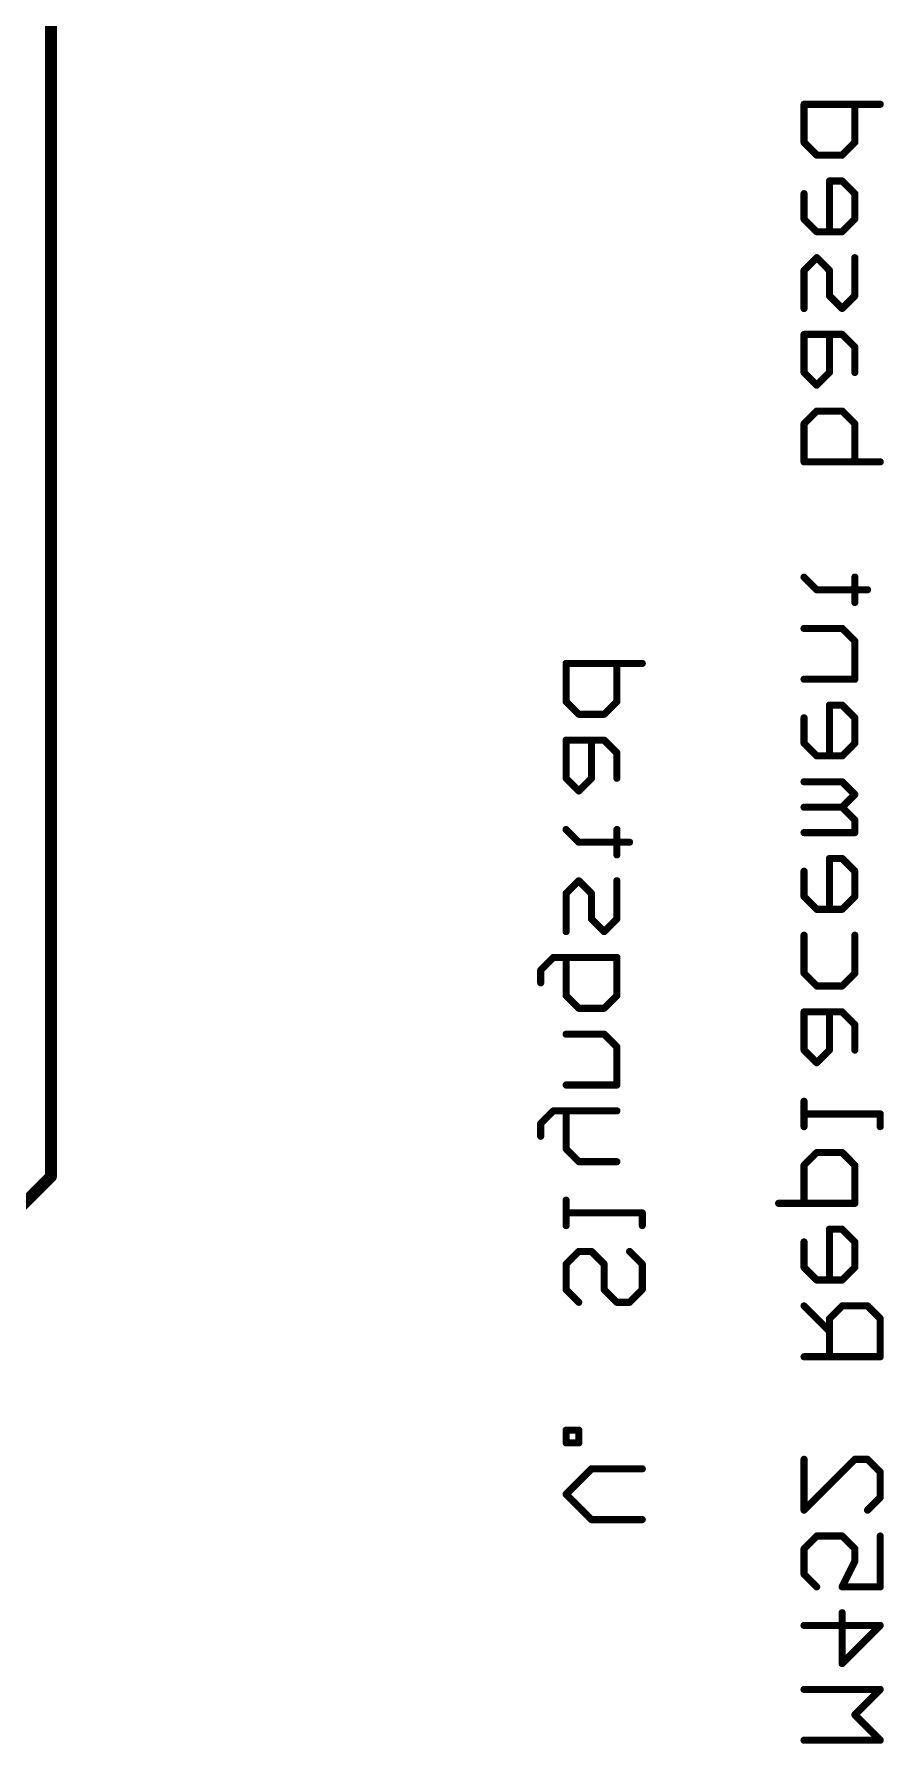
# Model space of a CAD drawing. Extents: x 0 to 116, y -4 to 61.
# Drawn here: x 97.43 to 115.57, y -4.49 to 32 of the extents above; entities that cross this region are included whole.
import ezdxf

# ---------------------------------------------------------------- set-up
doc = ezdxf.new("R2010")
doc.units = 0
doc.layers.add('16', color=172, linetype='CONTINUOUS')

msp = doc.modelspace()

# ---------------------------------------------------------------- linework, layer by layer
at = {"layer": '16'}
for points, const_width in [([(97.79, 7.62), (97.79, 36.322)], 0.254), ([(115.4951, 30.5079), (113.8682, 30.5079)], 0.1524), ([(113.8682, 30.5079), (113.8682, 29.6944)], 0.1524), ([(114.9528, 29.6944), (114.9528, 30.5079)], 0.1524), ([(113.8682, 29.6944), (114.1393, 29.4233)], 0.1524), ([(114.6816, 29.4233), (114.9528, 29.6944)], 0.1524), ([(114.1393, 29.4233), (114.6816, 29.4233)], 0.1524), ([(114.6816, 28.8708), (114.4105, 28.8708)], 0.1524), ([(114.4105, 28.8708), (114.4105, 27.7862)], 0.1524), ([(114.9528, 28.5996), (114.6816, 28.8708)], 0.1524), ([(113.8682, 28.5996), (113.8682, 28.0573)], 0.1524), ([(114.9528, 28.0573), (114.9528, 28.5996)], 0.1524), ([(113.8682, 28.0573), (114.1393, 27.7862)], 0.1524), ([(114.6816, 27.7862), (114.9528, 28.0573)], 0.1524), ([(114.1393, 27.7862), (114.6816, 27.7862)], 0.1524), ([(113.8682, 26.9625), (114.1393, 27.2337)], 0.1524), ([(113.8682, 26.1491), (113.8682, 26.9625)], 0.1524), ([(114.1393, 27.2337), (114.4105, 26.9625)], 0.1524), ([(114.4105, 26.9625), (114.4105, 26.4202)], 0.1524), ([(114.9528, 26.4202), (114.9528, 27.2337)], 0.1524), ([(114.4105, 26.4202), (114.6816, 26.1491)], 0.1524), ([(114.6816, 26.1491), (114.9528, 26.4202)], 0.1524), ([(114.6816, 25.5966), (113.8682, 25.5966)], 0.1524), ([(113.8682, 25.5966), (113.8682, 24.7831)], 0.1524), ([(114.4105, 24.7831), (114.4105, 25.5966)], 0.1524), ([(114.9528, 25.3254), (114.6816, 25.5966)], 0.1524), ([(114.9528, 24.7831), (114.9528, 25.3254)], 0.1524), ([(113.8682, 24.7831), (114.1393, 24.512)], 0.1524), ([(114.1393, 24.512), (114.4105, 24.7831)], 0.1524), ([(113.8682, 23.6883), (114.1393, 23.9595)], 0.1524), ([(113.8682, 22.8749), (113.8682, 23.6883)], 0.1524), ([(114.1393, 23.9595), (114.6816, 23.9595)], 0.1524), ([(114.6816, 23.9595), (114.9528, 23.6883)], 0.1524), ([(114.9528, 23.6883), (114.9528, 22.8749)], 0.1524), ([(115.4951, 22.8749), (113.8682, 22.8749)], 0.1524), ([(114.1393, 20.1447), (113.8682, 20.4159)], 0.1524), ([(114.9528, 19.8736), (114.9528, 20.4159)], 0.1524), ([(115.224, 20.1447), (114.1393, 20.1447)], 0.1524), ([(114.6816, 19.3211), (113.8682, 19.3211)], 0.1524), ([(114.9528, 19.0499), (114.6816, 19.3211)], 0.1524), ([(114.9528, 18.2365), (114.9528, 19.0499)], 0.1524), ([(110.4151, 18.5729), (108.7882, 18.5729)], 0.1524), ([(108.7882, 18.5729), (108.7882, 17.7594)], 0.1524), ([(109.8728, 17.7594), (109.8728, 18.5729)], 0.1524), ([(113.8682, 18.2365), (114.9528, 18.2365)], 0.1524), ([(108.7882, 17.7594), (109.0593, 17.4883)], 0.1524), ([(109.0593, 17.4883), (109.6016, 17.4883)], 0.1524), ([(109.6016, 17.4883), (109.8728, 17.7594)], 0.1524), ([(114.6816, 17.684), (114.4105, 17.684)], 0.1524), ([(114.4105, 17.684), (114.4105, 16.5994)], 0.1524), ([(114.9528, 17.4128), (114.6816, 17.684)], 0.1524), ([(113.8682, 17.4128), (113.8682, 16.8705)], 0.1524), ([(114.9528, 16.8705), (114.9528, 17.4128)], 0.1524), ([(109.6016, 16.9358), (108.7882, 16.9358)], 0.1524), ([(108.7882, 16.9358), (108.7882, 16.1223)], 0.1524), ([(109.3305, 16.1223), (109.3305, 16.9358)], 0.1524), ([(109.8728, 16.6646), (109.6016, 16.9358)], 0.1524), ([(113.8682, 16.8705), (114.1393, 16.5994)], 0.1524), ([(114.6816, 16.5994), (114.9528, 16.8705)], 0.1524), ([(109.8728, 16.1223), (109.8728, 16.6646)], 0.1524), ([(114.1393, 16.5994), (114.6816, 16.5994)], 0.1524), ([(108.7882, 16.1223), (109.0593, 15.8512)], 0.1524), ([(109.0593, 15.8512), (109.3305, 16.1223)], 0.1524), ([(114.6816, 16.0469), (113.8682, 16.0469)], 0.1524), ([(114.9528, 15.7757), (114.6816, 16.0469)], 0.1524), ([(114.6816, 15.5046), (114.9528, 15.7757)], 0.1524), ([(114.6816, 15.5046), (113.8682, 15.5046)], 0.1524), ([(114.9528, 15.2334), (114.6816, 15.5046)], 0.1524), ([(109.0593, 14.7581), (108.7882, 15.0293)], 0.1524), ([(109.8728, 14.487), (109.8728, 15.0293)], 0.1524), ([(113.8682, 14.9623), (114.9528, 14.9623)], 0.1524), ([(114.9528, 14.9623), (114.9528, 15.2334)], 0.1524), ([(110.144, 14.7581), (109.0593, 14.7581)], 0.1524), ([(114.6816, 14.4098), (114.4105, 14.4098)], 0.1524), ([(114.4105, 14.4098), (114.4105, 13.3252)], 0.1524), ([(114.9528, 14.1386), (114.6816, 14.4098)], 0.1524), ([(108.7882, 13.6633), (109.0593, 13.9345)], 0.1524), ([(109.0593, 13.9345), (109.3305, 13.6633)], 0.1524), ([(109.8728, 13.121), (109.8728, 13.9345)], 0.1524), ([(113.8682, 14.1386), (113.8682, 13.5963)], 0.1524), ([(114.9528, 13.5963), (114.9528, 14.1386)], 0.1524), ([(108.7882, 12.8499), (108.7882, 13.6633)], 0.1524), ([(109.3305, 13.6633), (109.3305, 13.121)], 0.1524), ([(113.8682, 13.5963), (114.1393, 13.3252)], 0.1524), ([(114.6816, 13.3252), (114.9528, 13.5963)], 0.1524), ([(109.3305, 13.121), (109.6016, 12.8499)], 0.1524), ([(109.6016, 12.8499), (109.8728, 13.121)], 0.1524), ([(114.1393, 13.3252), (114.6816, 13.3252)], 0.1524), ([(113.8682, 11.9592), (113.8682, 12.7727)], 0.1524), ([(114.9528, 12.7727), (114.9528, 11.9592)], 0.1524), ([(108.2459, 12.0262), (108.5171, 12.2974)], 0.1524), ([(108.2459, 11.7551), (108.2459, 12.0262)], 0.1524), ([(108.5171, 12.2974), (109.8728, 12.2974)], 0.1524), ([(108.7882, 11.4839), (108.7882, 12.2974)], 0.1524), ([(109.8728, 12.2974), (109.8728, 11.4839)], 0.1524), ([(114.1393, 11.6881), (113.8682, 11.9592)], 0.1524), ([(114.6816, 11.6881), (114.1393, 11.6881)], 0.1524), ([(114.9528, 11.9592), (114.6816, 11.6881)], 0.1524), ([(109.0593, 11.2128), (108.7882, 11.4839)], 0.1524), ([(109.8728, 11.4839), (109.6016, 11.2128)], 0.1524), ([(109.6016, 11.2128), (109.0593, 11.2128)], 0.1524), ([(114.6816, 11.1356), (113.8682, 11.1356)], 0.1524), ([(113.8682, 11.1356), (113.8682, 10.3221)], 0.1524), ([(114.4105, 10.3221), (114.4105, 11.1356)], 0.1524), ([(114.9528, 10.8644), (114.6816, 11.1356)], 0.1524), ([(109.6016, 10.6603), (108.7882, 10.6603)], 0.1524), ([(109.8728, 10.3891), (109.6016, 10.6603)], 0.1524), ([(114.9528, 10.3221), (114.9528, 10.8644)], 0.1524), ([(109.8728, 9.5757), (109.8728, 10.3891)], 0.1524), ([(113.8682, 10.3221), (114.1393, 10.051)], 0.1524), ([(114.1393, 10.051), (114.4105, 10.3221)], 0.1524), ([(108.7882, 9.5757), (109.8728, 9.5757)], 0.1524), ([(113.8682, 8.6868), (113.8682, 9.2291)], 0.1524), ([(108.5171, 9.0232), (108.2459, 8.752)], 0.1524), ([(108.2459, 8.752), (108.2459, 8.4809)], 0.1524), ([(109.8728, 9.0232), (108.5171, 9.0232)], 0.1524), ([(108.7882, 8.2097), (108.7882, 9.0232)], 0.1524), ([(115.4951, 8.9579), (113.8682, 8.9579)], 0.1524), ([(115.4951, 8.6868), (115.4951, 8.9579)], 0.1524), ([(109.0593, 7.9386), (108.7882, 8.2097)], 0.1524), ([(114.1393, 8.1343), (113.8682, 7.8631)], 0.1524), ([(114.6816, 8.1343), (114.1393, 8.1343)], 0.1524), ([(114.9528, 7.8631), (114.6816, 8.1343)], 0.1524), ([(92.71, 2.54), (97.79, 7.62)], 0.254), ([(109.8728, 7.9386), (109.0593, 7.9386)], 0.1524), ([(113.8682, 7.8631), (113.8682, 7.0497)], 0.1524), ([(114.9528, 7.0497), (114.9528, 7.8631)], 0.1524), ([(108.7882, 6.5744), (108.7882, 7.1167)], 0.1524), ([(113.3259, 7.0497), (114.9528, 7.0497)], 0.1524), ([(110.4151, 6.8455), (108.7882, 6.8455)], 0.1524), ([(110.4151, 6.5744), (110.4151, 6.8455)], 0.1524), ([(114.6816, 6.4972), (114.4105, 6.4972)], 0.1524), ([(114.4105, 6.4972), (114.4105, 5.4126)], 0.1524), ([(114.9528, 6.226), (114.6816, 6.4972)], 0.1524), ([(113.8682, 6.226), (113.8682, 5.6837)], 0.1524), ([(114.9528, 5.6837), (114.9528, 6.226)], 0.1524), ([(109.0593, 6.0219), (108.7882, 5.7507)], 0.1524), ([(109.3305, 6.0219), (109.0593, 6.0219)], 0.1524), ([(109.6016, 5.7507), (109.3305, 6.0219)], 0.1524), ([(110.144, 6.0219), (110.4151, 5.7507)], 0.1524), ([(108.7882, 5.7507), (108.7882, 5.2084)], 0.1524), ([(109.6016, 5.2084), (109.6016, 5.7507)], 0.1524), ([(110.4151, 5.7507), (110.4151, 5.2084)], 0.1524), ([(113.8682, 5.6837), (114.1393, 5.4126)], 0.1524), ([(114.1393, 5.4126), (114.6816, 5.4126)], 0.1524), ([(114.6816, 5.4126), (114.9528, 5.6837)], 0.1524), ([(108.7882, 5.2084), (109.0593, 4.9373)], 0.1524), ([(109.8728, 4.9373), (109.6016, 5.2084)], 0.1524), ([(110.4151, 5.2084), (110.144, 4.9373)], 0.1524), ([(110.144, 4.9373), (109.8728, 4.9373)], 0.1524), ([(114.4105, 4.3178), (113.8682, 4.8601)], 0.1524), ([(114.6816, 4.8601), (114.4105, 4.5889)], 0.1524), ([(115.224, 4.8601), (114.6816, 4.8601)], 0.1524), ([(115.4951, 4.5889), (115.224, 4.8601)], 0.1524), ([(114.4105, 4.5889), (114.4105, 3.7755)], 0.1524), ([(115.4951, 3.7755), (115.4951, 4.5889)], 0.1524), ([(113.8682, 3.7755), (115.4951, 3.7755)], 0.1524), ([(109.0593, 2.2071), (108.7882, 2.2071)], 0.1524), ([(108.7882, 2.2071), (108.7882, 1.936)], 0.1524), ([(109.0593, 1.936), (109.0593, 2.2071)], 0.1524), ([(108.7882, 1.936), (109.0593, 1.936)], 0.1524), ([(108.7882, 0.8412), (109.3305, 1.3835)], 0.1524), ([(109.3305, 1.3835), (110.4151, 1.3835)], 0.1524), ([(113.8682, 1.5859), (113.8682, 0.5013)], 0.1524), ([(113.8682, 0.5013), (114.9528, 1.5859)], 0.1524), ([(114.9528, 1.5859), (115.224, 1.5859)], 0.1524), ([(115.224, 1.5859), (115.4951, 1.3147)], 0.1524), ([(115.4951, 1.3147), (115.4951, 0.7724)], 0.1524), ([(109.3305, 0.2989), (108.7882, 0.8412)], 0.1524), ([(115.4951, 0.7724), (115.224, 0.5013)], 0.1524), ([(110.4151, 0.2989), (109.3305, 0.2989)], 0.1524), ([(114.1393, -0.0512), (113.8682, -0.3224)], 0.1524), ([(114.6816, -0.0512), (114.1393, -0.0512)], 0.1524), ([(114.9528, -0.3224), (114.6816, -0.0512)], 0.1524), ([(115.4951, -0.0512), (115.4951, -1.1358)], 0.1524), ([(113.8682, -0.3224), (113.8682, -0.8647)], 0.1524), ([(114.9528, -0.5935), (114.9528, -0.3224)], 0.1524), ([(114.6816, -1.1358), (114.9528, -0.5935)], 0.1524), ([(113.8682, -0.8647), (114.1393, -1.1358)], 0.1524), ([(115.4951, -1.1358), (114.6816, -1.1358)], 0.1524), ([(114.6816, -2.7729), (114.6816, -1.6883)], 0.1524), ([(113.8682, -1.9595), (115.4951, -1.9595)], 0.1524), ([(115.4951, -1.9595), (114.6816, -2.7729)], 0.1524), ([(115.4951, -3.3254), (113.8682, -3.3254)], 0.1524), ([(114.9528, -3.8677), (115.4951, -3.3254)], 0.1524), ([(115.4951, -4.41), (114.9528, -3.8677)], 0.1524), ([(113.8682, -4.41), (115.4951, -4.41)], 0.1524)]:
    msp.add_lwpolyline(points, dxfattribs=dict(at, const_width=const_width))
for points, const_width in [([(113.8682, 30.546, 1), (113.8682, 30.4698)], 0.0762), ([(113.9063, 30.5079, 1), (113.8301, 30.5079)], 0.0762), ([(114.9909, 30.5079, 1), (114.9147, 30.5079)], 0.0762), ([(115.4951, 30.4698, 1), (115.4951, 30.546)], 0.0762), ([(113.8301, 29.6944, 1), (113.9063, 29.6944)], 0.0762), ([(113.8951, 29.7213, 1), (113.8413, 29.6675)], 0.0762), ([(114.9147, 29.6944, 1), (114.9909, 29.6944)], 0.0762), ([(114.9797, 29.6675, 1), (114.9259, 29.7213)], 0.0762), ([(114.1393, 29.4614, 1), (114.1393, 29.3852)], 0.0762), ([(114.1124, 29.3964, 1), (114.1662, 29.4502)], 0.0762), ([(114.6547, 29.4502, 1), (114.7085, 29.3964)], 0.0762), ([(114.6816, 29.3852, 1), (114.6816, 29.4614)], 0.0762), ([(114.4105, 28.9089, 1), (114.4105, 28.8327)], 0.0762), ([(114.4486, 28.8708, 1), (114.3724, 28.8708)], 0.0762), ([(114.7085, 28.8977, 1), (114.6547, 28.8439)], 0.0762), ([(114.6816, 28.8327, 1), (114.6816, 28.9089)], 0.0762), ([(113.9063, 28.5996, 1), (113.8301, 28.5996)], 0.0762), ([(114.9909, 28.5996, 1), (114.9147, 28.5996)], 0.0762), ([(114.9259, 28.5727, 1), (114.9797, 28.6265)], 0.0762), ([(113.8951, 28.0842, 1), (113.8413, 28.0304)], 0.0762), ([(114.9797, 28.0304, 1), (114.9259, 28.0842)], 0.0762), ([(113.8301, 28.0573, 1), (113.9063, 28.0573)], 0.0762), ([(114.1393, 27.8243, 1), (114.1393, 27.7481)], 0.0762), ([(114.1124, 27.7593, 1), (114.1662, 27.8131)], 0.0762), ([(114.3724, 27.7862, 1), (114.4486, 27.7862)], 0.0762), ([(114.6547, 27.8131, 1), (114.7085, 27.7593)], 0.0762), ([(114.6816, 27.7481, 1), (114.6816, 27.8243)], 0.0762), ([(114.9147, 28.0573, 1), (114.9909, 28.0573)], 0.0762), ([(113.9063, 26.9625, 1), (113.8301, 26.9625)], 0.0762), ([(113.8413, 26.9894, 1), (113.8951, 26.9356)], 0.0762), ([(114.1662, 27.2606, 1), (114.1124, 27.2068)], 0.0762), ([(114.1662, 27.2068, 1), (114.1124, 27.2606)], 0.0762), ([(114.4486, 26.9625, 1), (114.3724, 26.9625)], 0.0762), ([(114.3836, 26.9356, 1), (114.4374, 26.9894)], 0.0762), ([(114.9909, 27.2337, 1), (114.9147, 27.2337)], 0.0762), ([(114.3724, 26.4202, 1), (114.4486, 26.4202)], 0.0762), ([(114.4374, 26.4471, 1), (114.3836, 26.3933)], 0.0762), ([(114.9147, 26.4202, 1), (114.9909, 26.4202)], 0.0762), ([(114.9797, 26.3933, 1), (114.9259, 26.4471)], 0.0762), ([(113.8301, 26.1491, 1), (113.9063, 26.1491)], 0.0762), ([(114.6547, 26.176, 1), (114.7085, 26.1222)], 0.0762), ([(114.6547, 26.1222, 1), (114.7085, 26.176)], 0.0762), ([(113.8682, 25.6347, 1), (113.8682, 25.5585)], 0.0762), ([(113.9063, 25.5966, 1), (113.8301, 25.5966)], 0.0762), ([(114.4486, 25.5966, 1), (114.3724, 25.5966)], 0.0762), ([(114.7085, 25.6235, 1), (114.6547, 25.5697)], 0.0762), ([(114.6816, 25.5585, 1), (114.6816, 25.6347)], 0.0762), ([(114.9909, 25.3254, 1), (114.9147, 25.3254)], 0.0762), ([(114.9259, 25.2985, 1), (114.9797, 25.3523)], 0.0762), ([(113.8301, 24.7831, 1), (113.9063, 24.7831)], 0.0762), ([(113.8951, 24.81, 1), (113.8413, 24.7562)], 0.0762), ([(114.3724, 24.7831, 1), (114.4486, 24.7831)], 0.0762), ([(114.4374, 24.7562, 1), (114.3836, 24.81)], 0.0762), ([(114.9147, 24.7831, 1), (114.9909, 24.7831)], 0.0762), ([(114.1124, 24.5389, 1), (114.1662, 24.4851)], 0.0762), ([(114.1124, 24.4851, 1), (114.1662, 24.5389)], 0.0762), ([(113.9063, 23.6883, 1), (113.8301, 23.6883)], 0.0762), ([(113.8413, 23.7152, 1), (113.8951, 23.6614)], 0.0762), ([(114.1393, 23.9976, 1), (114.1393, 23.9214)], 0.0762), ([(114.1662, 23.9326, 1), (114.1124, 23.9864)], 0.0762), ([(114.7085, 23.9864, 1), (114.6547, 23.9326)], 0.0762), ([(114.6816, 23.9214, 1), (114.6816, 23.9976)], 0.0762), ([(114.9909, 23.6883, 1), (114.9147, 23.6883)], 0.0762), ([(114.9259, 23.6614, 1), (114.9797, 23.7152)], 0.0762), ([(113.8682, 22.913, 1), (113.8682, 22.8368)], 0.0762), ([(113.8301, 22.8749, 1), (113.9063, 22.8749)], 0.0762), ([(114.9147, 22.8749, 1), (114.9909, 22.8749)], 0.0762), ([(115.4951, 22.8368, 1), (115.4951, 22.913)], 0.0762), ([(113.8951, 20.4428, 1), (113.8413, 20.389)], 0.0762), ([(114.9909, 20.4159, 1), (114.9147, 20.4159)], 0.0762), ([(114.1393, 20.1828, 1), (114.1393, 20.1066)], 0.0762), ([(114.1124, 20.1178, 1), (114.1662, 20.1716)], 0.0762), ([(115.224, 20.1066, 1), (115.224, 20.1828)], 0.0762), ([(114.9147, 19.8736, 1), (114.9909, 19.8736)], 0.0762), ([(113.8682, 19.3592, 1), (113.8682, 19.283)], 0.0762), ([(114.7085, 19.348, 1), (114.6547, 19.2942)], 0.0762), ([(114.6816, 19.283, 1), (114.6816, 19.3592)], 0.0762), ([(114.9909, 19.0499, 1), (114.9147, 19.0499)], 0.0762), ([(114.9259, 19.023, 1), (114.9797, 19.0768)], 0.0762), ([(108.7882, 18.611, 1), (108.7882, 18.5348)], 0.0762), ([(108.8263, 18.5729, 1), (108.7501, 18.5729)], 0.0762), ([(109.9109, 18.5729, 1), (109.8347, 18.5729)], 0.0762), ([(110.4151, 18.5348, 1), (110.4151, 18.611)], 0.0762), ([(113.8682, 18.2746, 1), (113.8682, 18.1984)], 0.0762), ([(114.9147, 18.2365, 1), (114.9909, 18.2365)], 0.0762), ([(114.9528, 18.1984, 1), (114.9528, 18.2746)], 0.0762), ([(108.7501, 17.7594, 1), (108.8263, 17.7594)], 0.0762), ([(108.8151, 17.7863, 1), (108.7613, 17.7325)], 0.0762), ([(109.0593, 17.5264, 1), (109.0593, 17.4502)], 0.0762), ([(109.0324, 17.4614, 1), (109.0862, 17.5152)], 0.0762), ([(109.5747, 17.5152, 1), (109.6285, 17.4614)], 0.0762), ([(109.6016, 17.4502, 1), (109.6016, 17.5264)], 0.0762), ([(109.8347, 17.7594, 1), (109.9109, 17.7594)], 0.0762), ([(109.8997, 17.7325, 1), (109.8459, 17.7863)], 0.0762), ([(114.4105, 17.7221, 1), (114.4105, 17.6459)], 0.0762), ([(114.4486, 17.684, 1), (114.3724, 17.684)], 0.0762), ([(114.7085, 17.7109, 1), (114.6547, 17.6571)], 0.0762), ([(114.6816, 17.6459, 1), (114.6816, 17.7221)], 0.0762), ([(113.9063, 17.4128, 1), (113.8301, 17.4128)], 0.0762), ([(114.9909, 17.4128, 1), (114.9147, 17.4128)], 0.0762), ([(114.9259, 17.3859, 1), (114.9797, 17.4397)], 0.0762), ([(108.7882, 16.9739, 1), (108.7882, 16.8977)], 0.0762), ([(108.8263, 16.9358, 1), (108.7501, 16.9358)], 0.0762), ([(109.3686, 16.9358, 1), (109.2924, 16.9358)], 0.0762), ([(109.6285, 16.9627, 1), (109.5747, 16.9089)], 0.0762), ([(109.6016, 16.8977, 1), (109.6016, 16.9739)], 0.0762), ([(113.8301, 16.8705, 1), (113.9063, 16.8705)], 0.0762), ([(113.8951, 16.8974, 1), (113.8413, 16.8436)], 0.0762), ([(114.9147, 16.8705, 1), (114.9909, 16.8705)], 0.0762), ([(114.9797, 16.8436, 1), (114.9259, 16.8974)], 0.0762), ([(109.9109, 16.6646, 1), (109.8347, 16.6646)], 0.0762), ([(109.8459, 16.6377, 1), (109.8997, 16.6915)], 0.0762), ([(114.1393, 16.6375, 1), (114.1393, 16.5613)], 0.0762), ([(114.1124, 16.5725, 1), (114.1662, 16.6263)], 0.0762), ([(114.3724, 16.5994, 1), (114.4486, 16.5994)], 0.0762), ([(114.6547, 16.6263, 1), (114.7085, 16.5725)], 0.0762), ([(114.6816, 16.5613, 1), (114.6816, 16.6375)], 0.0762), ([(108.7501, 16.1223, 1), (108.8263, 16.1223)], 0.0762), ([(108.8151, 16.1492, 1), (108.7613, 16.0954)], 0.0762), ([(109.2924, 16.1223, 1), (109.3686, 16.1223)], 0.0762), ([(109.3574, 16.0954, 1), (109.3036, 16.1492)], 0.0762), ([(109.8347, 16.1223, 1), (109.9109, 16.1223)], 0.0762), ([(113.8682, 16.085, 1), (113.8682, 16.0088)], 0.0762), ([(114.7085, 16.0738, 1), (114.6547, 16.02)], 0.0762), ([(114.6816, 16.0088, 1), (114.6816, 16.085)], 0.0762), ([(109.0324, 15.8781, 1), (109.0862, 15.8243)], 0.0762), ([(109.0324, 15.8243, 1), (109.0862, 15.8781)], 0.0762), ([(114.9797, 15.7488, 1), (114.9259, 15.8026)], 0.0762), ([(114.9259, 15.7488, 1), (114.9797, 15.8026)], 0.0762), ([(113.8682, 15.5427, 1), (113.8682, 15.4665)], 0.0762), ([(114.7085, 15.5315, 1), (114.6547, 15.4777)], 0.0762), ([(114.6547, 15.5315, 1), (114.7085, 15.4777)], 0.0762), ([(114.6816, 15.4665, 1), (114.6816, 15.5427)], 0.0762), ([(108.8151, 15.0562, 1), (108.7613, 15.0024)], 0.0762), ([(109.9109, 15.0293, 1), (109.8347, 15.0293)], 0.0762), ([(113.8682, 15.0004, 1), (113.8682, 14.9242)], 0.0762), ([(114.9909, 15.2334, 1), (114.9147, 15.2334)], 0.0762), ([(114.9147, 14.9623, 1), (114.9909, 14.9623)], 0.0762), ([(114.9259, 15.2065, 1), (114.9797, 15.2603)], 0.0762), ([(114.9528, 14.9242, 1), (114.9528, 15.0004)], 0.0762), ([(109.0593, 14.7962, 1), (109.0593, 14.72)], 0.0762), ([(109.0324, 14.7312, 1), (109.0862, 14.785)], 0.0762), ([(110.144, 14.72, 1), (110.144, 14.7962)], 0.0762), ([(109.8347, 14.487, 1), (109.9109, 14.487)], 0.0762), ([(114.4105, 14.4479, 1), (114.4105, 14.3717)], 0.0762), ([(114.4486, 14.4098, 1), (114.3724, 14.4098)], 0.0762), ([(114.7085, 14.4367, 1), (114.6547, 14.3829)], 0.0762), ([(114.6816, 14.3717, 1), (114.6816, 14.4479)], 0.0762), ([(109.0862, 13.9614, 1), (109.0324, 13.9076)], 0.0762), ([(109.0862, 13.9076, 1), (109.0324, 13.9614)], 0.0762), ([(109.9109, 13.9345, 1), (109.8347, 13.9345)], 0.0762), ([(113.9063, 14.1386, 1), (113.8301, 14.1386)], 0.0762), ([(114.9909, 14.1386, 1), (114.9147, 14.1386)], 0.0762), ([(114.9259, 14.1117, 1), (114.9797, 14.1655)], 0.0762), ([(108.8263, 13.6633, 1), (108.7501, 13.6633)], 0.0762), ([(108.7613, 13.6902, 1), (108.8151, 13.6364)], 0.0762), ([(109.3686, 13.6633, 1), (109.2924, 13.6633)], 0.0762), ([(109.3036, 13.6364, 1), (109.3574, 13.6902)], 0.0762), ([(113.8301, 13.5963, 1), (113.9063, 13.5963)], 0.0762), ([(113.8951, 13.6232, 1), (113.8413, 13.5694)], 0.0762), ([(114.9147, 13.5963, 1), (114.9909, 13.5963)], 0.0762), ([(114.9797, 13.5694, 1), (114.9259, 13.6232)], 0.0762), ([(109.2924, 13.121, 1), (109.3686, 13.121)], 0.0762), ([(109.3574, 13.1479, 1), (109.3036, 13.0941)], 0.0762), ([(109.8347, 13.121, 1), (109.9109, 13.121)], 0.0762), ([(109.8997, 13.0941, 1), (109.8459, 13.1479)], 0.0762), ([(114.1393, 13.3633, 1), (114.1393, 13.2871)], 0.0762), ([(114.1124, 13.2983, 1), (114.1662, 13.3521)], 0.0762), ([(114.3724, 13.3252, 1), (114.4486, 13.3252)], 0.0762), ([(114.6547, 13.3521, 1), (114.7085, 13.2983)], 0.0762), ([(114.6816, 13.2871, 1), (114.6816, 13.3633)], 0.0762), ([(108.7501, 12.8499, 1), (108.8263, 12.8499)], 0.0762), ([(109.5747, 12.8768, 1), (109.6285, 12.823)], 0.0762), ([(109.5747, 12.823, 1), (109.6285, 12.8768)], 0.0762), ([(113.9063, 12.7727, 1), (113.8301, 12.7727)], 0.0762), ([(114.9909, 12.7727, 1), (114.9147, 12.7727)], 0.0762), ([(108.284, 12.0262, 1), (108.2078, 12.0262)], 0.0762), ([(108.219, 12.0531, 1), (108.2728, 11.9993)], 0.0762), ([(108.5171, 12.3355, 1), (108.5171, 12.2593)], 0.0762), ([(108.544, 12.2705, 1), (108.4902, 12.3243)], 0.0762), ([(108.8263, 12.2974, 1), (108.7501, 12.2974)], 0.0762), ([(109.9109, 12.2974, 1), (109.8347, 12.2974)], 0.0762), ([(109.8728, 12.2593, 1), (109.8728, 12.3355)], 0.0762), ([(108.2078, 11.7551, 1), (108.284, 11.7551)], 0.0762), ([(113.8301, 11.9592, 1), (113.9063, 11.9592)], 0.0762), ([(113.8951, 11.9861, 1), (113.8413, 11.9323)], 0.0762), ([(114.1393, 11.7262, 1), (114.1393, 11.65)], 0.0762), ([(114.1124, 11.6612, 1), (114.1662, 11.715)], 0.0762), ([(114.6547, 11.715, 1), (114.7085, 11.6612)], 0.0762), ([(114.6816, 11.65, 1), (114.6816, 11.7262)], 0.0762), ([(114.9147, 11.9592, 1), (114.9909, 11.9592)], 0.0762), ([(114.9797, 11.9323, 1), (114.9259, 11.9861)], 0.0762), ([(108.7501, 11.4839, 1), (108.8263, 11.4839)], 0.0762), ([(108.8151, 11.5108, 1), (108.7613, 11.457)], 0.0762), ([(109.8347, 11.4839, 1), (109.9109, 11.4839)], 0.0762), ([(109.8997, 11.457, 1), (109.8459, 11.5108)], 0.0762), ([(109.0593, 11.2509, 1), (109.0593, 11.1747)], 0.0762), ([(109.0324, 11.1859, 1), (109.0862, 11.2397)], 0.0762), ([(109.5747, 11.2397, 1), (109.6285, 11.1859)], 0.0762), ([(109.6016, 11.1747, 1), (109.6016, 11.2509)], 0.0762), ([(113.8682, 11.1737, 1), (113.8682, 11.0975)], 0.0762), ([(113.9063, 11.1356, 1), (113.8301, 11.1356)], 0.0762), ([(114.4486, 11.1356, 1), (114.3724, 11.1356)], 0.0762), ([(114.7085, 11.1625, 1), (114.6547, 11.1087)], 0.0762), ([(114.6816, 11.0975, 1), (114.6816, 11.1737)], 0.0762), ([(108.7882, 10.6984, 1), (108.7882, 10.6222)], 0.0762), ([(109.6285, 10.6872, 1), (109.5747, 10.6334)], 0.0762), ([(109.6016, 10.6222, 1), (109.6016, 10.6984)], 0.0762), ([(114.9909, 10.8644, 1), (114.9147, 10.8644)], 0.0762), ([(114.9259, 10.8375, 1), (114.9797, 10.8913)], 0.0762), ([(109.9109, 10.3891, 1), (109.8347, 10.3891)], 0.0762), ([(109.8459, 10.3622, 1), (109.8997, 10.416)], 0.0762), ([(113.8301, 10.3221, 1), (113.9063, 10.3221)], 0.0762), ([(113.8951, 10.349, 1), (113.8413, 10.2952)], 0.0762), ([(114.3724, 10.3221, 1), (114.4486, 10.3221)], 0.0762), ([(114.4374, 10.2952, 1), (114.3836, 10.349)], 0.0762), ([(114.9147, 10.3221, 1), (114.9909, 10.3221)], 0.0762), ([(114.1124, 10.0779, 1), (114.1662, 10.0241)], 0.0762), ([(114.1124, 10.0241, 1), (114.1662, 10.0779)], 0.0762), ([(108.7882, 9.6138, 1), (108.7882, 9.5376)], 0.0762), ([(109.8347, 9.5757, 1), (109.9109, 9.5757)], 0.0762), ([(109.8728, 9.5376, 1), (109.8728, 9.6138)], 0.0762), ([(113.9063, 9.2291, 1), (113.8301, 9.2291)], 0.0762), ([(108.284, 8.752, 1), (108.2078, 8.752)], 0.0762), ([(108.219, 8.7789, 1), (108.2728, 8.7251)], 0.0762), ([(108.5171, 9.0613, 1), (108.5171, 8.9851)], 0.0762), ([(108.544, 8.9963, 1), (108.4902, 9.0501)], 0.0762), ([(108.8263, 9.0232, 1), (108.7501, 9.0232)], 0.0762), ([(109.8728, 8.9851, 1), (109.8728, 9.0613)], 0.0762), ([(113.8682, 8.996, 1), (113.8682, 8.9198)], 0.0762), ([(115.5332, 8.9579, 1), (115.457, 8.9579)], 0.0762), ([(115.4951, 8.9198, 1), (115.4951, 8.996)], 0.0762), ([(108.2078, 8.4809, 1), (108.284, 8.4809)], 0.0762), ([(113.8301, 8.6868, 1), (113.9063, 8.6868)], 0.0762), ([(115.457, 8.6868, 1), (115.5332, 8.6868)], 0.0762), ([(108.7501, 8.2097, 1), (108.8263, 8.2097)], 0.0762), ([(108.8151, 8.2366, 1), (108.7613, 8.1828)], 0.0762), ([(114.1393, 8.1724, 1), (114.1393, 8.0962)], 0.0762), ([(114.1662, 8.1074, 1), (114.1124, 8.1612)], 0.0762), ([(114.7085, 8.1612, 1), (114.6547, 8.1074)], 0.0762), ([(114.6816, 8.0962, 1), (114.6816, 8.1724)], 0.0762), ([(97.7265, 7.62, 1), (97.8535, 7.62)], 0.127), ([(97.8349, 7.5751, 1), (97.7451, 7.6649)], 0.127), ([(109.0593, 7.9767, 1), (109.0593, 7.9005)], 0.0762), ([(109.0324, 7.9117, 1), (109.0862, 7.9655)], 0.0762), ([(109.8728, 7.9005, 1), (109.8728, 7.9767)], 0.0762), ([(113.9063, 7.8631, 1), (113.8301, 7.8631)], 0.0762), ([(113.8413, 7.89, 1), (113.8951, 7.8362)], 0.0762), ([(114.9909, 7.8631, 1), (114.9147, 7.8631)], 0.0762), ([(114.9259, 7.8362, 1), (114.9797, 7.89)], 0.0762), ([(108.8263, 7.1167, 1), (108.7501, 7.1167)], 0.0762), ([(113.3259, 7.0878, 1), (113.3259, 7.0116)], 0.0762), ([(113.8301, 7.0497, 1), (113.9063, 7.0497)], 0.0762), ([(114.9147, 7.0497, 1), (114.9909, 7.0497)], 0.0762), ([(114.9528, 7.0116, 1), (114.9528, 7.0878)], 0.0762), ([(108.7882, 6.8836, 1), (108.7882, 6.8074)], 0.0762), ([(108.7501, 6.5744, 1), (108.8263, 6.5744)], 0.0762), ([(110.4532, 6.8455, 1), (110.377, 6.8455)], 0.0762), ([(110.377, 6.5744, 1), (110.4532, 6.5744)], 0.0762), ([(110.4151, 6.8074, 1), (110.4151, 6.8836)], 0.0762), ([(114.4105, 6.5353, 1), (114.4105, 6.4591)], 0.0762), ([(114.4486, 6.4972, 1), (114.3724, 6.4972)], 0.0762), ([(114.7085, 6.5241, 1), (114.6547, 6.4703)], 0.0762), ([(114.6816, 6.4591, 1), (114.6816, 6.5353)], 0.0762), ([(113.9063, 6.226, 1), (113.8301, 6.226)], 0.0762), ([(114.9909, 6.226, 1), (114.9147, 6.226)], 0.0762), ([(114.9259, 6.1991, 1), (114.9797, 6.2529)], 0.0762), ([(109.0593, 6.06, 1), (109.0593, 5.9838)], 0.0762), ([(109.0862, 5.995, 1), (109.0324, 6.0488)], 0.0762), ([(109.3574, 6.0488, 1), (109.3036, 5.995)], 0.0762), ([(109.3305, 5.9838, 1), (109.3305, 6.06)], 0.0762), ([(110.1709, 6.0488, 1), (110.1171, 5.995)], 0.0762), ([(108.8263, 5.7507, 1), (108.7501, 5.7507)], 0.0762), ([(108.7613, 5.7776, 1), (108.8151, 5.7238)], 0.0762), ([(109.6397, 5.7507, 1), (109.5635, 5.7507)], 0.0762), ([(109.5747, 5.7238, 1), (109.6285, 5.7776)], 0.0762), ([(110.4532, 5.7507, 1), (110.377, 5.7507)], 0.0762), ([(110.3882, 5.7238, 1), (110.442, 5.7776)], 0.0762), ([(113.8301, 5.6837, 1), (113.9063, 5.6837)], 0.0762), ([(113.8951, 5.7106, 1), (113.8413, 5.6568)], 0.0762), ([(114.1393, 5.4507, 1), (114.1393, 5.3745)], 0.0762), ([(114.1124, 5.3857, 1), (114.1662, 5.4395)], 0.0762), ([(114.6547, 5.4395, 1), (114.7085, 5.3857)], 0.0762), ([(114.6816, 5.3745, 1), (114.6816, 5.4507)], 0.0762), ([(114.9147, 5.6837, 1), (114.9909, 5.6837)], 0.0762), ([(114.9797, 5.6568, 1), (114.9259, 5.7106)], 0.0762), ([(108.7501, 5.2084, 1), (108.8263, 5.2084)], 0.0762), ([(108.8151, 5.2353, 1), (108.7613, 5.1815)], 0.0762), ([(109.5635, 5.2084, 1), (109.6397, 5.2084)], 0.0762), ([(109.6285, 5.2353, 1), (109.5747, 5.1815)], 0.0762), ([(110.377, 5.2084, 1), (110.4532, 5.2084)], 0.0762), ([(110.442, 5.1815, 1), (110.3882, 5.2353)], 0.0762), ([(114.3724, 5.4126, 1), (114.4486, 5.4126)], 0.0762), ([(109.0324, 4.9104, 1), (109.0862, 4.9642)], 0.0762), ([(109.8728, 4.9754, 1), (109.8728, 4.8992)], 0.0762), ([(109.8459, 4.9104, 1), (109.8997, 4.9642)], 0.0762), ([(110.1171, 4.9642, 1), (110.1709, 4.9104)], 0.0762), ([(110.144, 4.8992, 1), (110.144, 4.9754)], 0.0762), ([(113.8951, 4.887, 1), (113.8413, 4.8332)], 0.0762), ([(114.6816, 4.8982, 1), (114.6816, 4.822)], 0.0762), ([(114.7085, 4.8332, 1), (114.6547, 4.887)], 0.0762), ([(115.2509, 4.887, 1), (115.1971, 4.8332)], 0.0762), ([(115.224, 4.822, 1), (115.224, 4.8982)], 0.0762), ([(114.4486, 4.5889, 1), (114.3724, 4.5889)], 0.0762), ([(114.3836, 4.6158, 1), (114.4374, 4.562)], 0.0762), ([(114.3836, 4.2909, 1), (114.4374, 4.3447)], 0.0762), ([(115.5332, 4.5889, 1), (115.457, 4.5889)], 0.0762), ([(115.4682, 4.562, 1), (115.522, 4.6158)], 0.0762), ([(113.8682, 3.8136, 1), (113.8682, 3.7374)], 0.0762), ([(114.3724, 3.7755, 1), (114.4486, 3.7755)], 0.0762), ([(115.457, 3.7755, 1), (115.5332, 3.7755)], 0.0762), ([(115.4951, 3.7374, 1), (115.4951, 3.8136)], 0.0762), ([(108.7882, 2.2452, 1), (108.7882, 2.169)], 0.0762), ([(108.8263, 2.2071, 1), (108.7501, 2.2071)], 0.0762), ([(109.0974, 2.2071, 1), (109.0212, 2.2071)], 0.0762), ([(109.0593, 2.169, 1), (109.0593, 2.2452)], 0.0762), ([(108.7882, 1.9741, 1), (108.7882, 1.8979)], 0.0762), ([(108.7501, 1.936, 1), (108.8263, 1.936)], 0.0762), ([(109.0212, 1.936, 1), (109.0974, 1.936)], 0.0762), ([(109.0593, 1.8979, 1), (109.0593, 1.9741)], 0.0762), ([(109.3305, 1.4216, 1), (109.3305, 1.3454)], 0.0762), ([(109.3574, 1.3566, 1), (109.3036, 1.4104)], 0.0762), ([(110.4151, 1.3454, 1), (110.4151, 1.4216)], 0.0762), ([(113.9063, 1.5859, 1), (113.8301, 1.5859)], 0.0762), ([(114.9528, 1.624, 1), (114.9528, 1.5478)], 0.0762), ([(114.9797, 1.559, 1), (114.9259, 1.6128)], 0.0762), ([(115.2509, 1.6128, 1), (115.1971, 1.559)], 0.0762), ([(115.224, 1.5478, 1), (115.224, 1.624)], 0.0762), ([(115.5332, 1.3147, 1), (115.457, 1.3147)], 0.0762), ([(115.4682, 1.2878, 1), (115.522, 1.3416)], 0.0762), ([(108.8151, 0.8681, 1), (108.7613, 0.8143)], 0.0762), ([(108.7613, 0.8681, 1), (108.8151, 0.8143)], 0.0762), ([(115.457, 0.7724, 1), (115.5332, 0.7724)], 0.0762), ([(115.522, 0.7455, 1), (115.4682, 0.7993)], 0.0762), ([(109.3305, 0.337, 1), (109.3305, 0.2608)], 0.0762), ([(110.4151, 0.2608, 1), (110.4151, 0.337)], 0.0762), ([(113.8301, 0.5013, 1), (113.9063, 0.5013)], 0.0762), ([(113.8413, 0.5282, 1), (113.8951, 0.4744)], 0.0762), ([(115.1971, 0.5282, 1), (115.2509, 0.4744)], 0.0762), ([(109.3036, 0.272, 1), (109.3574, 0.3258)], 0.0762), ([(114.1393, -0.0131, 1), (114.1393, -0.0893)], 0.0762), ([(114.1662, -0.0781, 1), (114.1124, -0.0243)], 0.0762), ([(114.7085, -0.0243, 1), (114.6547, -0.0781)], 0.0762), ([(114.6816, -0.0893, 1), (114.6816, -0.0131)], 0.0762), ([(115.5332, -0.0512, 1), (115.457, -0.0512)], 0.0762), ([(113.9063, -0.3224, 1), (113.8301, -0.3224)], 0.0762), ([(113.8413, -0.2955, 1), (113.8951, -0.3493)], 0.0762), ([(114.9909, -0.3224, 1), (114.9147, -0.3224)], 0.0762), ([(114.9259, -0.3493, 1), (114.9797, -0.2955)], 0.0762), ([(114.9147, -0.5935, 1), (114.9909, -0.5935)], 0.0762), ([(114.9869, -0.6105, 1), (114.9187, -0.5765)], 0.0762), ([(113.8301, -0.8647, 1), (113.9063, -0.8647)], 0.0762), ([(113.8951, -0.8378, 1), (113.8413, -0.8916)], 0.0762), ([(114.1124, -1.1627, 1), (114.1662, -1.1089)], 0.0762), ([(114.6816, -1.0977, 1), (114.6816, -1.1739)], 0.0762), ([(114.6475, -1.1188, 1), (114.7157, -1.1528)], 0.0762), ([(115.4951, -1.1739, 1), (115.4951, -1.0977)], 0.0762), ([(115.457, -1.1358, 1), (115.5332, -1.1358)], 0.0762), ([(114.7197, -1.6883, 1), (114.6435, -1.6883)], 0.0762), ([(113.8682, -1.9214, 1), (113.8682, -1.9976)], 0.0762), ([(115.522, -1.9864, 1), (115.4682, -1.9326)], 0.0762), ([(115.4951, -1.9976, 1), (115.4951, -1.9214)], 0.0762), ([(114.6435, -2.7729, 1), (114.7197, -2.7729)], 0.0762), ([(114.6547, -2.746, 1), (114.7085, -2.7998)], 0.0762), ([(113.8682, -3.2873, 1), (113.8682, -3.3635)], 0.0762), ([(115.522, -3.3523, 1), (115.4682, -3.2985)], 0.0762), ([(115.4951, -3.3635, 1), (115.4951, -3.2873)], 0.0762), ([(114.9797, -3.8408, 1), (114.9259, -3.8946)], 0.0762), ([(114.9259, -3.8408, 1), (114.9797, -3.8946)], 0.0762), ([(113.8682, -4.3719, 1), (113.8682, -4.4481)], 0.0762), ([(115.4682, -4.4369, 1), (115.522, -4.3831)], 0.0762), ([(115.4951, -4.4481, 1), (115.4951, -4.3719)], 0.0762)]:
    msp.add_lwpolyline(points, format="xyb", dxfattribs=dict(at, const_width=const_width))

doc.saveas('drawing.dxf')
